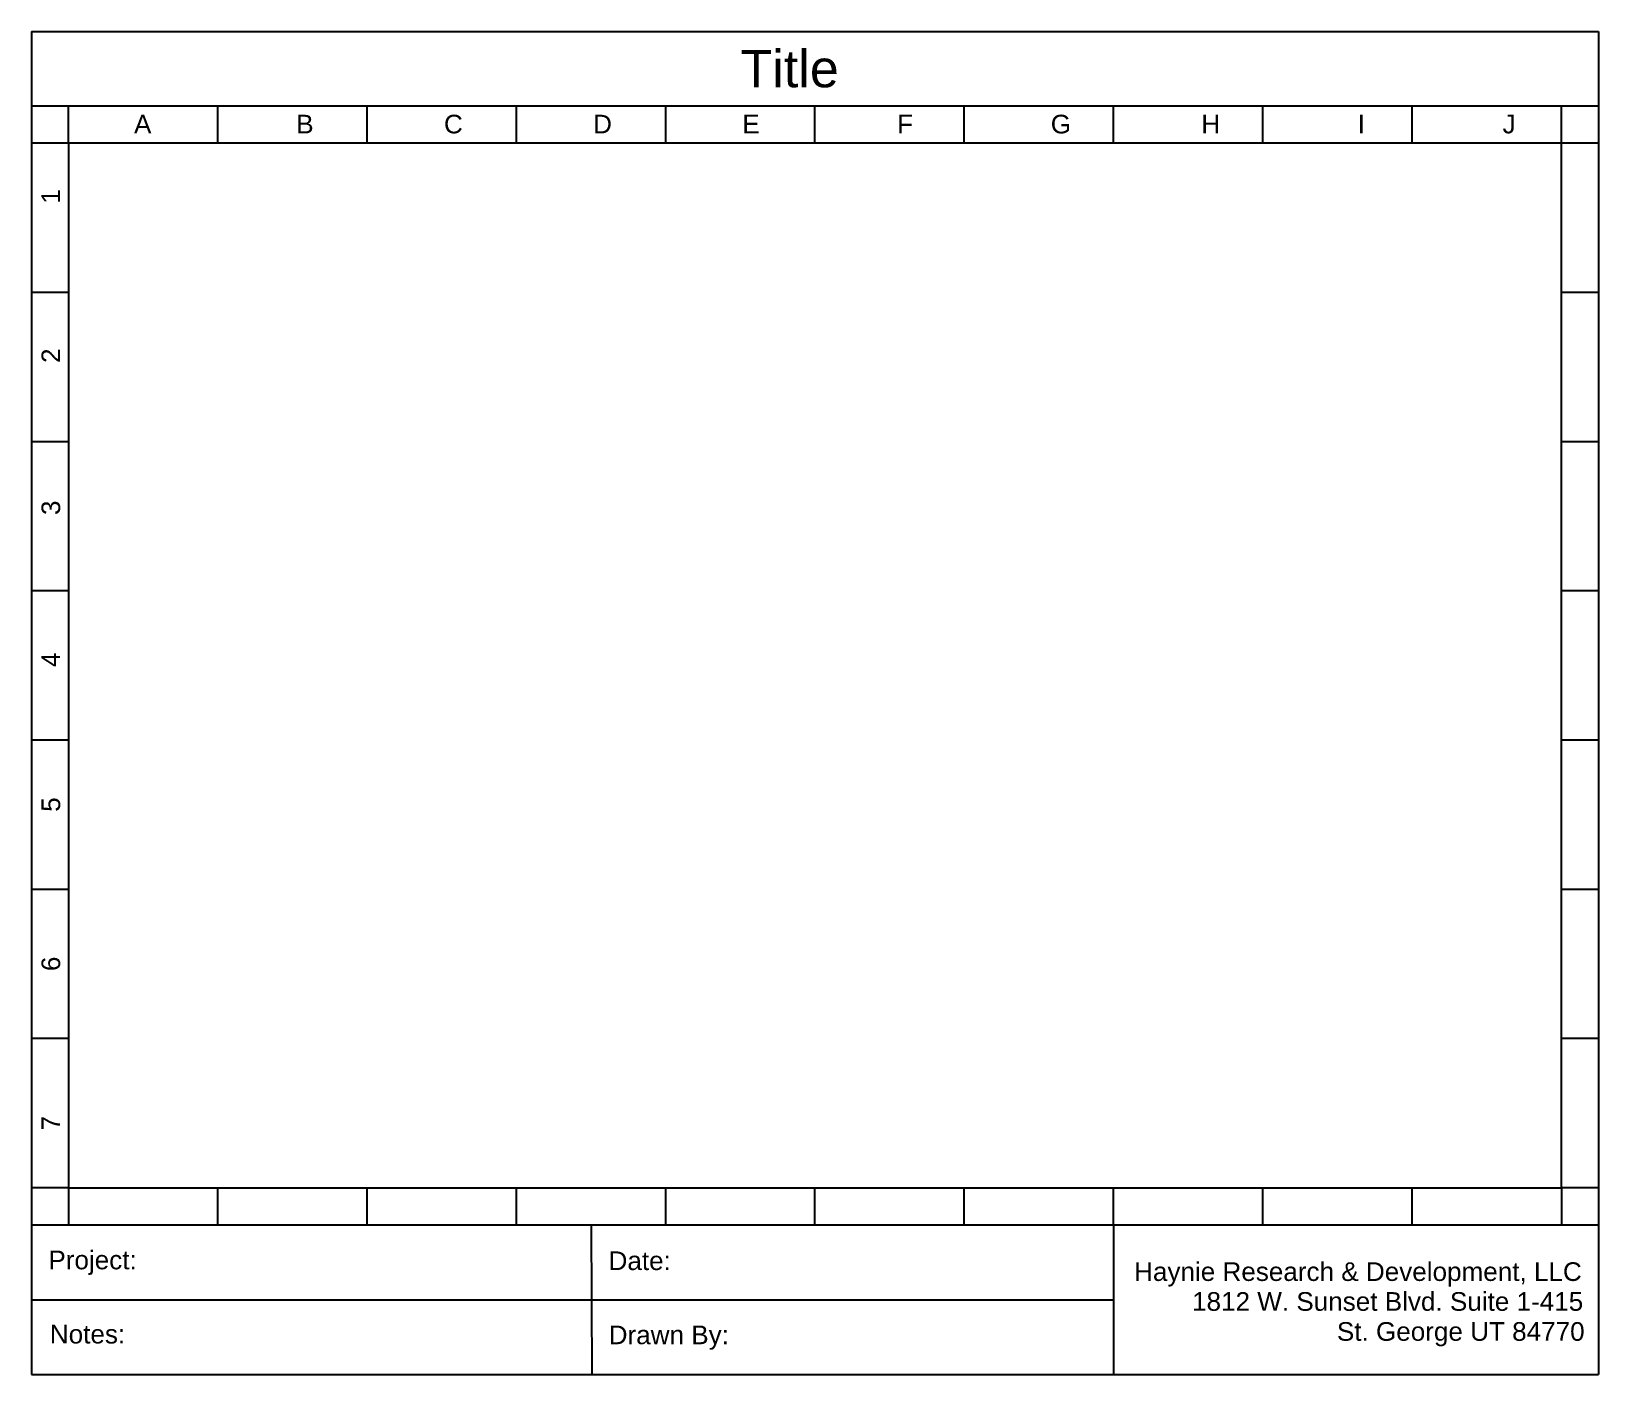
# Model space of a CAD drawing. Header units: inches. Extents: x 0 to 10.5, y 0 to 9.
import ezdxf

# ---------------------------------------------------------------- set-up
doc = ezdxf.new("R2010")
doc.units = ezdxf.units.IN
doc.header["$MEASUREMENT"] = 0
doc.styles.get("Standard").update_dxf_attribs({"font": 'Arial.ttf'})

msp = doc.modelspace()

# ---------------------------------------------------------------- linework, layer by layer
at = {"lineweight": 25}
for p, q in [((0, 9), (0, 0)), ((0, 0), (10.5, 0))]:
    msp.add_line(p, q, dxfattribs=at)
for p, q in [((0, 9), (10.5, 9)), ((10.5, 9), (10.5, 0)), ((0, 8.5), (10.5, 8.5)), ((0.25, 8.25), (0.25, 8.5)), ((1.25, 8.25), (1.25, 8.5)), ((2.25, 8.25), (2.25, 8.5)), ((3.25, 8.25), (3.25, 8.5)), ((4.25, 8.25), (4.25, 8.5)), ((5.25, 8.25), (5.25, 8.5)), ((6.25, 8.25), (6.25, 8.5)), ((7.25, 8.25), (7.25, 8.5)), ((8.25, 8.25), (8.25, 8.5)), ((9.25, 8.25), (9.25, 8.5)), ((10.25, 8.25), (10.25, 8.5)), ((0.25, 8.25), (0, 8.25)), ((10.25, 8.25), (0.25, 8.25)), ((0.25, 8.25), (0.25, 1.25)), ((10.25, 1.25), (10.25, 8.25)), ((10.5, 8.25), (10.25, 8.25)), ((0.25, 7.25), (0, 7.25)), ((10.5, 7.25), (10.25, 7.25)), ((0.25, 6.25), (0, 6.25)), ((10.5, 6.25), (10.25, 6.25)), ((0.25, 5.25), (0, 5.25)), ((10.5, 5.25), (10.25, 5.25)), ((0.25, 4.25), (0, 4.25)), ((10.5, 4.25), (10.25, 4.25)), ((0.25, 3.25), (0, 3.25)), ((10.5, 3.25), (10.25, 3.25)), ((0.25, 2.25), (0, 2.25)), ((10.5, 2.25), (10.25, 2.25)), ((0.25, 1.25), (0, 1.25)), ((0.25, 1.25), (10.25, 1.25)), ((0.25, 1.25), (0.25, 1)), ((1.25, 1), (1.25, 1.25)), ((2.25, 1), (2.25, 1.25)), ((3.25, 1), (3.25, 1.25)), ((4.25, 1), (4.25, 1.25)), ((5.25, 1), (5.25, 1.25)), ((6.25, 1), (6.25, 1.25)), ((7.25, 1), (7.25, 1.25)), ((8.25, 1), (8.25, 1.25)), ((9.25, 1), (9.25, 1.25)), ((10.25, 1.25), (10.25, 1)), ((10.5, 1.25), (10.25, 1.25)), ((10.5, 1), (0, 1)), ((3.75, 1), (3.754, -0.002)), ((7.25, 1), (7.25, 0)), ((0, 0.5), (7.25, 0.5))]:
    msp.add_line(p, q)

# ---------------------------------------------------------------- texts
for s, height, p in [('Title', 0.25, (4.75, 8.625)), ('A                    B                  C                  D                  E                   F                   G                  H                   I                   J', 0.125, (0.688, 8.316)), ('Project:', 0.125, (0.114, 0.704)), ('Date:', 0.125, (3.867, 0.699)), ('Haynie Research & Development, LLC', 0.125, (7.388, 0.626)), ('        1812 W. Sunset Blvd. Suite 1-415', 0.125, (7.388, 0.426)), ('Notes:', 0.125, (0.124, 0.207)), ('Drawn By:', 0.125, (3.868, 0.202)), ('                            St. George UT 84770', 0.125, (7.388, 0.225))]:
    msp.add_text(s, height=height).set_placement(p)
msp.add_text('7                    6                    5                  4                   3                   2                    1', height=0.125, rotation=90).set_placement((0.193, 1.635))

doc.saveas('drawing.dxf')
